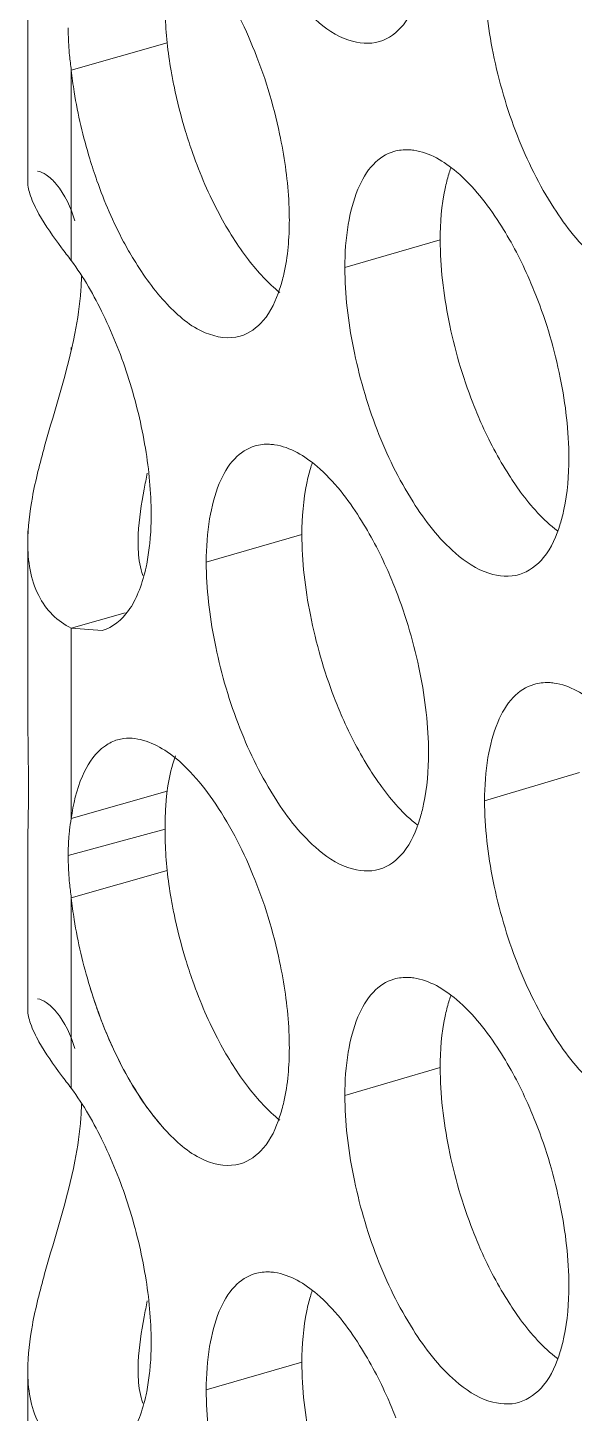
# Model space of a CAD drawing. Header units: millimetres. Extents: x 1177 to 4147, y 93 to 2194.
# Drawn here: x 2491.77 to 2496.97, y 772.97 to 786.15 of the extents above; entities that cross this region are included whole.
import ezdxf

# ---------------------------------------------------------------- set-up
doc = ezdxf.new("R2010")
doc.units = ezdxf.units.MM
doc.header["$LTSCALE"] = 0.1
doc.layers.get('0').update_dxf_attribs({"lineweight": 13})
doc.layers.add('标注', color=251, linetype='Continuous', lineweight=9)

# ---------------------------------------------------------------- blocks, each defined once
blk = doc.blocks.new('02')
for p, q in [((4328.801, 712.25), (4328.801, 718.592)), ((4329.392, 711.182), (4329.392, 713.769)), ((4328.801, 705.187), (4328.801, 707.506)), ((4329.392, 703.595), (4329.392, 706.182)), ((4328.801, 701), (4328.801, 703.158)), ((4329.392, 699.932), (4329.392, 702.519)), ((4328.801, 693.937), (4328.801, 696.095))]:
    blk.add_line(p, q)
for points, knots in [([(4328.811, 704.018), (4328.811, 704.109), (4328.808, 704.499), (4328.801, 704.888), (4328.801, 705.187)], [0, 0, 0, 0, 0.234141, 1, 1, 1, 1]), ([(4328.801, 703.158), (4328.801, 703.215), (4328.805, 703.502), (4328.811, 703.789), (4328.811, 704.018)], [0, 0, 0, 0, 0.201606, 1, 1, 1, 1])]:
    blk.add_open_spline(points, degree=3, knots=knots)
at = {"layer": '标注'}
for p, q in [((4330.695, 714.141), (4329.392, 713.769)), ((4334.408, 711.46), (4333.112, 711.083)), ((4329.392, 709.96), (4329.392, 709.998)), ((4332.528, 707.457), (4331.228, 707.082)), ((4330.127, 706.391), (4329.392, 706.182)), ((4329.392, 706.182), (4329.813, 706.152)), ((4336.303, 704.219), (4335.011, 703.838)), ((4330.695, 703.967), (4329.392, 703.595)), ((4330.695, 703.967), (4329.392, 703.595)), ((4330.668, 703.453), (4329.351, 703.094)), ((4330.668, 703.453), (4329.351, 703.094)), ((4330.695, 702.891), (4329.392, 702.519)), ((4330.695, 702.891), (4329.392, 702.519)), ((4334.408, 700.21), (4333.112, 699.833)), ((4334.408, 700.21), (4333.112, 699.833)), ((4332.528, 696.207), (4331.228, 695.832))]:
    blk.add_line(p, q, dxfattribs=at)
for centre, radius, start, end in [((4336.687, 714.716), 6.02, 181.871, 185.483), ((4333.9, 714.391), 4.55, 185.3339, 187.8588), ((4336.712, 714.804), 6.053, 186.2893, 189.956), ((4336.39, 711.789), 1.95, 160.5892, 163.1153), ((4334.526, 707.783), 1.966, 160.9402, 163.2288), ((4332.677, 707.348), 2.377, 177.2621, 180.0726), ((4330.173, 704.136), 0.55, 97.1735, 105.9366), ((4330.173, 704.136), 0.55, 97.1735, 105.9366), ((4335.848, 703.455), 5.18, 178.0496, 180.0207), ((4335.848, 703.455), 5.18, 178.0496, 180.0207), ((4331.697, 703.179), 2.342, 169.768, 173.6853), ((4331.697, 703.179), 2.342, 169.768, 173.6853), ((4336.345, 703.454), 5.677, 180.0086, 181.863), ((4336.345, 703.454), 5.677, 180.0086, 181.863), ((4336.687, 703.466), 6.02, 181.871, 185.483), ((4336.687, 703.466), 6.02, 181.871, 185.483), ((4336.712, 703.554), 6.053, 186.2893, 189.956), ((4336.712, 703.554), 6.053, 186.2893, 189.956), ((4333.9, 703.141), 4.55, 185.3339, 187.8588), ((4333.9, 703.141), 4.55, 185.3339, 187.8588), ((4336.39, 700.539), 1.95, 160.5892, 163.1153), ((4336.39, 700.539), 1.95, 160.5892, 163.1153), ((4334.526, 696.533), 1.966, 160.9402, 163.2288), ((4332.677, 696.098), 2.377, 177.2621, 180.0726)]:
    blk.add_arc(centre, radius, start, end, dxfattribs=at)
for points, knots in [([(4332.225, 712.9), (4332.14, 713.307), (4331.905, 714.073), (4331.535, 714.787), (4331.316, 715.1)], [0, 0, 0, 0, 0.521078, 1, 1, 1, 1]), ([(4335.011, 715.088), (4335.011, 714.722), (4335.103, 713.967), (4335.417, 712.885), (4335.888, 711.934), (4336.305, 711.397), (4336.536, 711.201)], [0, 0, 0, 0, 0.257025, 0.530351, 0.787311, 1, 1, 1, 1]), ([(4333.581, 714.155), (4333.709, 714.192), (4333.965, 714.393), (4334.083, 714.679), (4334.132, 714.842)], [0, 0, 0, 0, 0.438663, 1, 1, 1, 1]), ([(4329.351, 714.344), (4329.351, 714.313), (4329.353, 714.188), (4329.36, 714.063), (4329.369, 713.968)], [0, 0, 0, 0, 0.242279, 1, 1, 1, 1]), ([(4332.711, 714.455), (4332.843, 714.337), (4333.109, 714.149), (4333.448, 714.116), (4333.581, 714.155)], [0, 0, 0, 0, 0.561342, 1, 1, 1, 1]), ([(4329.392, 713.769), (4329.403, 713.67), (4329.459, 713.262), (4329.554, 712.86), (4329.644, 712.562)], [0, 0, 0, 0, 0.243528, 1, 1, 1, 1]), ([(4330.75, 713.757), (4330.762, 713.689), (4330.815, 713.411), (4330.885, 713.137), (4330.947, 712.934)], [0, 0, 0, 0, 0.247361, 1, 1, 1, 1]), ([(4330.947, 712.934), (4330.977, 712.834), (4331.104, 712.449), (4331.264, 712.074), (4331.406, 711.808)], [0, 0, 0, 0, 0.257432, 1, 1, 1, 1]), ([(4332.357, 711.732), (4332.357, 711.825), (4332.344, 712.217), (4332.287, 712.607), (4332.225, 712.9)], [0, 0, 0, 0, 0.236743, 1, 1, 1, 1]), ([(4333.779, 712.663), (4333.673, 712.632), (4333.461, 712.488), (4333.26, 712.124), (4333.136, 711.642), (4333.112, 711.279), (4333.112, 711.083)], [0, 0, 0, 0, 0.181499, 0.401469, 0.674683, 1, 1, 1, 1]), ([(4334.048, 712.679), (4334.025, 712.683), (4333.935, 712.691), (4333.843, 712.681), (4333.779, 712.663)], [0, 0, 0, 0, 0.259359, 1, 1, 1, 1]), ([(4335.213, 711.689), (4335.049, 711.944), (4334.734, 712.36), (4334.263, 712.648), (4334.048, 712.679)], [0, 0, 0, 0, 0.582011, 1, 1, 1, 1]), ([(4329.644, 712.562), (4329.675, 712.462), (4329.801, 712.077), (4329.962, 711.702), (4330.104, 711.436)], [0, 0, 0, 0, 0.257377, 1, 1, 1, 1]), ([(4328.932, 712.395), (4328.974, 712.39), (4329.073, 712.34), (4329.281, 712.135), (4329.389, 711.899), (4329.441, 711.721)], [0, 0, 0, 0, 0.148198, 0.361925, 1, 1, 1, 1]), ([(4334.524, 712.355), (4334.505, 712.29), (4334.431, 711.997), (4334.408, 711.694), (4334.408, 711.46)], [0, 0, 0, 0, 0.225092, 1, 1, 1, 1]), ([(4328.954, 711.811), (4328.91, 711.891), (4328.841, 712.031), (4328.801, 712.186), (4328.801, 712.25)], [0, 0, 0, 0, 0.58968, 1, 1, 1, 1]), ([(4329.392, 711.182), (4329.347, 711.239), (4329.191, 711.441), (4329.044, 711.651), (4328.954, 711.811)], [0, 0, 0, 0, 0.283462, 1, 1, 1, 1]), ([(4331.406, 711.808), (4331.522, 711.592), (4331.761, 711.209), (4332.068, 710.873), (4332.228, 710.746)], [0, 0, 0, 0, 0.545672, 1, 1, 1, 1]), ([(4332.225, 710.789), (4332.248, 710.857), (4332.331, 711.164), (4332.357, 711.485), (4332.357, 711.732)], [0, 0, 0, 0, 0.223003, 1, 1, 1, 1]), ([(4335.709, 710.708), (4335.674, 710.797), (4335.532, 711.135), (4335.36, 711.461), (4335.213, 711.689)], [0, 0, 0, 0, 0.260737, 1, 1, 1, 1]), ([(4330.104, 711.436), (4330.148, 711.354), (4330.32, 711.053), (4330.523, 710.77), (4330.696, 710.586)], [0, 0, 0, 0, 0.271397, 1, 1, 1, 1]), ([(4334.408, 711.46), (4334.408, 711.094), (4334.499, 710.337), (4334.709, 709.607), (4334.851, 709.244)], [0, 0, 0, 0, 0.484802, 1, 1, 1, 1]), ([(4330.479, 707.733), (4330.479, 708.032), (4330.418, 708.653), (4330.199, 709.566), (4329.861, 710.427), (4329.56, 710.952), (4329.392, 711.182)], [0, 0, 0, 0, 0.24518, 0.507954, 0.766556, 1, 1, 1, 1]), ([(4329.532, 710.962), (4329.531, 710.9), (4329.518, 710.64), (4329.479, 710.382), (4329.441, 710.188)], [0, 0, 0, 0, 0.238404, 1, 1, 1, 1]), ([(4333.112, 711.083), (4333.112, 710.718), (4333.203, 709.966), (4333.511, 708.888), (4333.976, 707.937), (4334.388, 707.399), (4334.616, 707.201)], [0, 0, 0, 0, 0.25688, 0.530083, 0.787064, 1, 1, 1, 1]), ([(4331.69, 710.152), (4331.811, 710.187), (4332.057, 710.369), (4332.175, 710.638), (4332.225, 710.789)], [0, 0, 0, 0, 0.441393, 1, 1, 1, 1]), ([(4330.696, 710.586), (4330.844, 710.43), (4331.132, 710.174), (4331.537, 710.108), (4331.69, 710.152)], [0, 0, 0, 0, 0.574979, 1, 1, 1, 1]), ([(4336.157, 708.493), (4336.157, 708.86), (4336.065, 709.616), (4335.852, 710.345), (4335.709, 710.708)], [0, 0, 0, 0, 0.484632, 1, 1, 1, 1]), ([(4329.441, 710.188), (4329.339, 709.669), (4329.098, 708.938), (4328.856, 707.996), (4328.801, 707.551), (4328.801, 707.345)], [0, 0, 0, 0, 0.543055, 0.787808, 1, 1, 1, 1]), ([(4334.851, 709.244), (4334.885, 709.155), (4335.026, 708.817), (4335.197, 708.491), (4335.343, 708.263)], [0, 0, 0, 0, 0.260845, 1, 1, 1, 1]), ([(4332.157, 708.676), (4332.134, 708.679), (4332.046, 708.688), (4331.955, 708.679), (4331.891, 708.66)], [0, 0, 0, 0, 0.259416, 1, 1, 1, 1]), ([(4331.891, 708.66), (4331.787, 708.63), (4331.575, 708.487), (4331.375, 708.124), (4331.252, 707.642), (4331.228, 707.279), (4331.228, 707.082)], [0, 0, 0, 0, 0.180661, 0.40035, 0.673891, 1, 1, 1, 1]), ([(4333.312, 707.683), (4333.15, 707.938), (4332.839, 708.354), (4332.371, 708.644), (4332.157, 708.676)], [0, 0, 0, 0, 0.582814, 1, 1, 1, 1]), ([(4336.039, 707.6), (4336.059, 707.664), (4336.133, 707.957), (4336.157, 708.26), (4336.157, 708.493)], [0, 0, 0, 0, 0.225294, 1, 1, 1, 1]), ([(4332.643, 708.351), (4332.624, 708.286), (4332.551, 707.993), (4332.528, 707.69), (4332.528, 707.457)], [0, 0, 0, 0, 0.22496, 1, 1, 1, 1]), ([(4330.426, 708.289), (4330.411, 708.217), (4330.357, 707.943), (4330.313, 707.666), (4330.304, 707.461)], [0, 0, 0, 0, 0.264477, 1, 1, 1, 1]), ([(4335.343, 708.263), (4335.393, 708.184), (4335.582, 707.909), (4335.807, 707.653), (4336, 707.507)], [0, 0, 0, 0, 0.27889, 1, 1, 1, 1]), ([(4330.457, 707.307), (4330.46, 707.341), (4330.474, 707.483), (4330.479, 707.625), (4330.479, 707.733)], [0, 0, 0, 0, 0.240443, 1, 1, 1, 1]), ([(4333.805, 706.701), (4333.77, 706.79), (4333.629, 707.129), (4333.458, 707.455), (4333.312, 707.683)], [0, 0, 0, 0, 0.260824, 1, 1, 1, 1]), ([(4335.486, 706.912), (4335.613, 706.95), (4335.87, 707.15), (4335.989, 707.437), (4336.039, 707.6)], [0, 0, 0, 0, 0.439697, 1, 1, 1, 1]), ([(4332.528, 707.457), (4332.528, 707.09), (4332.618, 706.333), (4332.827, 705.602), (4332.967, 705.239)], [0, 0, 0, 0, 0.484841, 1, 1, 1, 1]), ([(4328.801, 707.345), (4328.8, 707.1), (4328.855, 706.733), (4329.123, 706.354), (4329.299, 706.228), (4329.392, 706.182)], [0, 0, 0, 0, 0.536627, 0.771347, 1, 1, 1, 1]), ([(4330.301, 707.345), (4330.301, 707.304), (4330.306, 707.154), (4330.329, 707.002), (4330.365, 706.9)], [0, 0, 0, 0, 0.274396, 1, 1, 1, 1]), ([(4330.401, 706.975), (4330.407, 707.001), (4330.43, 707.111), (4330.447, 707.222), (4330.457, 707.307)], [0, 0, 0, 0, 0.239722, 1, 1, 1, 1]), ([(4334.616, 707.201), (4334.749, 707.085), (4335.016, 706.902), (4335.353, 706.873), (4335.486, 706.912)], [0, 0, 0, 0, 0.55978, 1, 1, 1, 1]), ([(4331.228, 707.082), (4331.228, 706.719), (4331.318, 705.97), (4331.622, 704.895), (4332.079, 703.945), (4332.485, 703.405), (4332.711, 703.205)], [0, 0, 0, 0, 0.256731, 0.529807, 0.786809, 1, 1, 1, 1]), ([(4329.813, 706.152), (4329.956, 706.193), (4330.159, 706.364), (4330.317, 706.676), (4330.376, 706.87), (4330.401, 706.975)], [0, 0, 0, 0, 0.426718, 0.691609, 1, 1, 1, 1]), ([(4334.249, 704.485), (4334.249, 704.852), (4334.157, 705.608), (4333.946, 706.338), (4333.805, 706.701)], [0, 0, 0, 0, 0.48467, 1, 1, 1, 1]), ([(4335.681, 705.419), (4335.576, 705.388), (4335.362, 705.244), (4335.16, 704.879), (4335.035, 704.397), (4335.011, 704.035), (4335.011, 703.838)], [0, 0, 0, 0, 0.18233, 0.402579, 0.67547, 1, 1, 1, 1]), ([(4335.955, 705.437), (4335.931, 705.44), (4335.84, 705.449), (4335.747, 705.438), (4335.681, 705.419)], [0, 0, 0, 0, 0.259303, 1, 1, 1, 1]), ([(4337.128, 704.45), (4336.963, 704.704), (4336.645, 705.12), (4336.171, 705.406), (4335.955, 705.437)], [0, 0, 0, 0, 0.581214, 1, 1, 1, 1]), ([(4332.967, 705.239), (4333.001, 705.15), (4333.141, 704.811), (4333.311, 704.485), (4333.455, 704.257)], [0, 0, 0, 0, 0.260931, 1, 1, 1, 1]), ([(4329.805, 704.547), (4329.689, 704.448), (4329.497, 704.136), (4329.419, 703.792), (4329.392, 703.595)], [0, 0, 0, 0, 0.434523, 1, 1, 1, 1]), ([(4329.805, 704.547), (4329.689, 704.448), (4329.497, 704.136), (4329.419, 703.792), (4329.392, 703.595)], [0, 0, 0, 0, 0.434523, 1, 1, 1, 1]), ([(4330.022, 704.666), (4329.963, 704.649), (4329.887, 704.611), (4329.821, 704.56), (4329.805, 704.547)], [0, 0, 0, 0, 0.740858, 1, 1, 1, 1]), ([(4330.022, 704.666), (4329.963, 704.649), (4329.887, 704.611), (4329.821, 704.56), (4329.805, 704.547)], [0, 0, 0, 0, 0.740858, 1, 1, 1, 1]), ([(4331.316, 703.85), (4331.223, 703.984), (4331.035, 704.222), (4330.662, 704.559), (4330.309, 704.708), (4330.104, 704.683)], [0, 0, 0, 0, 0.320968, 0.5929, 1, 1, 1, 1]), ([(4331.316, 703.85), (4331.223, 703.984), (4331.035, 704.222), (4330.662, 704.559), (4330.309, 704.708), (4330.104, 704.683)], [0, 0, 0, 0, 0.320968, 0.5929, 1, 1, 1, 1]), ([(4330.808, 704.446), (4330.795, 704.41), (4330.744, 704.253), (4330.712, 704.092), (4330.695, 703.967)], [0, 0, 0, 0, 0.232223, 1, 1, 1, 1]), ([(4330.808, 704.446), (4330.795, 704.41), (4330.744, 704.253), (4330.712, 704.092), (4330.695, 703.967)], [0, 0, 0, 0, 0.232223, 1, 1, 1, 1]), ([(4334.132, 703.592), (4334.152, 703.657), (4334.226, 703.949), (4334.249, 704.252), (4334.249, 704.485)], [0, 0, 0, 0, 0.225161, 1, 1, 1, 1]), ([(4333.455, 704.257), (4333.505, 704.179), (4333.689, 703.907), (4333.909, 703.654), (4334.096, 703.508)], [0, 0, 0, 0, 0.278486, 1, 1, 1, 1]), ([(4330.695, 703.967), (4330.692, 703.94), (4330.68, 703.828), (4330.674, 703.716), (4330.671, 703.631)], [0, 0, 0, 0, 0.242582, 1, 1, 1, 1]), ([(4330.695, 703.967), (4330.692, 703.94), (4330.68, 703.828), (4330.674, 703.716), (4330.671, 703.631)], [0, 0, 0, 0, 0.242582, 1, 1, 1, 1]), ([(4332.225, 701.65), (4332.14, 702.057), (4331.905, 702.823), (4331.535, 703.537), (4331.316, 703.85)], [0, 0, 0, 0, 0.521078, 1, 1, 1, 1]), ([(4332.225, 701.65), (4332.14, 702.057), (4331.905, 702.823), (4331.535, 703.537), (4331.316, 703.85)], [0, 0, 0, 0, 0.521078, 1, 1, 1, 1]), ([(4335.011, 703.838), (4335.011, 703.472), (4335.103, 702.717), (4335.417, 701.635), (4335.888, 700.684), (4336.305, 700.147), (4336.536, 699.951)], [0, 0, 0, 0, 0.257025, 0.530351, 0.787311, 1, 1, 1, 1]), ([(4329.369, 703.436), (4329.366, 703.409), (4329.355, 703.295), (4329.351, 703.181), (4329.351, 703.094)], [0, 0, 0, 0, 0.240746, 1, 1, 1, 1]), ([(4329.369, 703.436), (4329.366, 703.409), (4329.355, 703.295), (4329.351, 703.181), (4329.351, 703.094)], [0, 0, 0, 0, 0.240746, 1, 1, 1, 1]), ([(4333.581, 702.905), (4333.709, 702.942), (4333.965, 703.143), (4334.083, 703.429), (4334.132, 703.592)], [0, 0, 0, 0, 0.438663, 1, 1, 1, 1]), ([(4329.351, 703.094), (4329.351, 703.063), (4329.353, 702.938), (4329.36, 702.813), (4329.369, 702.718)], [0, 0, 0, 0, 0.242279, 1, 1, 1, 1]), ([(4329.351, 703.094), (4329.351, 703.063), (4329.353, 702.938), (4329.36, 702.813), (4329.369, 702.718)], [0, 0, 0, 0, 0.242279, 1, 1, 1, 1]), ([(4332.711, 703.205), (4332.843, 703.087), (4333.109, 702.899), (4333.448, 702.866), (4333.581, 702.905)], [0, 0, 0, 0, 0.561342, 1, 1, 1, 1]), ([(4329.392, 702.519), (4329.403, 702.42), (4329.459, 702.012), (4329.554, 701.61), (4329.644, 701.312)], [0, 0, 0, 0, 0.243528, 1, 1, 1, 1]), ([(4329.392, 702.519), (4329.403, 702.42), (4329.459, 702.012), (4329.554, 701.61), (4329.644, 701.312)], [0, 0, 0, 0, 0.243528, 1, 1, 1, 1]), ([(4330.75, 702.507), (4330.762, 702.439), (4330.815, 702.161), (4330.885, 701.887), (4330.947, 701.684)], [0, 0, 0, 0, 0.247361, 1, 1, 1, 1]), ([(4330.75, 702.507), (4330.762, 702.439), (4330.815, 702.161), (4330.885, 701.887), (4330.947, 701.684)], [0, 0, 0, 0, 0.247361, 1, 1, 1, 1]), ([(4330.947, 701.684), (4330.977, 701.584), (4331.104, 701.199), (4331.264, 700.824), (4331.406, 700.558)], [0, 0, 0, 0, 0.257432, 1, 1, 1, 1]), ([(4330.947, 701.684), (4330.977, 701.584), (4331.104, 701.199), (4331.264, 700.824), (4331.406, 700.558)], [0, 0, 0, 0, 0.257432, 1, 1, 1, 1]), ([(4332.357, 700.482), (4332.357, 700.575), (4332.344, 700.967), (4332.287, 701.357), (4332.225, 701.65)], [0, 0, 0, 0, 0.236743, 1, 1, 1, 1]), ([(4332.357, 700.482), (4332.357, 700.575), (4332.344, 700.967), (4332.287, 701.357), (4332.225, 701.65)], [0, 0, 0, 0, 0.236743, 1, 1, 1, 1]), ([(4333.779, 701.413), (4333.673, 701.382), (4333.461, 701.238), (4333.26, 700.874), (4333.136, 700.392), (4333.112, 700.029), (4333.112, 699.833)], [0, 0, 0, 0, 0.181499, 0.401469, 0.674683, 1, 1, 1, 1]), ([(4333.779, 701.413), (4333.673, 701.382), (4333.461, 701.238), (4333.26, 700.874), (4333.136, 700.392), (4333.112, 700.029), (4333.112, 699.833)], [0, 0, 0, 0, 0.181499, 0.401469, 0.674683, 1, 1, 1, 1]), ([(4334.048, 701.429), (4334.025, 701.433), (4333.935, 701.441), (4333.843, 701.431), (4333.779, 701.413)], [0, 0, 0, 0, 0.259359, 1, 1, 1, 1]), ([(4334.048, 701.429), (4334.025, 701.433), (4333.935, 701.441), (4333.843, 701.431), (4333.779, 701.413)], [0, 0, 0, 0, 0.259359, 1, 1, 1, 1]), ([(4335.213, 700.439), (4335.049, 700.694), (4334.734, 701.11), (4334.263, 701.398), (4334.048, 701.429)], [0, 0, 0, 0, 0.582011, 1, 1, 1, 1]), ([(4335.213, 700.439), (4335.049, 700.694), (4334.734, 701.11), (4334.263, 701.398), (4334.048, 701.429)], [0, 0, 0, 0, 0.582011, 1, 1, 1, 1]), ([(4329.644, 701.312), (4329.675, 701.212), (4329.801, 700.827), (4329.962, 700.452), (4330.104, 700.186)], [0, 0, 0, 0, 0.257377, 1, 1, 1, 1]), ([(4329.644, 701.312), (4329.762, 700.925), (4330.041, 700.224), (4330.459, 699.587), (4330.696, 699.336)], [0, 0, 0, 0, 0.540054, 1, 1, 1, 1]), ([(4328.954, 700.561), (4328.91, 700.641), (4328.841, 700.781), (4328.801, 700.936), (4328.801, 701)], [0, 0, 0, 0, 0.58968, 1, 1, 1, 1]), ([(4328.932, 701.145), (4328.974, 701.14), (4329.073, 701.09), (4329.281, 700.885), (4329.389, 700.649), (4329.441, 700.471)], [0, 0, 0, 0, 0.148198, 0.361925, 1, 1, 1, 1]), ([(4334.524, 701.105), (4334.505, 701.04), (4334.431, 700.747), (4334.408, 700.444), (4334.408, 700.21)], [0, 0, 0, 0, 0.225092, 1, 1, 1, 1]), ([(4334.524, 701.105), (4334.505, 701.04), (4334.431, 700.747), (4334.408, 700.444), (4334.408, 700.21)], [0, 0, 0, 0, 0.225092, 1, 1, 1, 1]), ([(4329.392, 699.932), (4329.347, 699.989), (4329.191, 700.191), (4329.044, 700.401), (4328.954, 700.561)], [0, 0, 0, 0, 0.283462, 1, 1, 1, 1]), ([(4331.406, 700.558), (4331.522, 700.342), (4331.761, 699.959), (4332.068, 699.623), (4332.228, 699.496)], [0, 0, 0, 0, 0.545672, 1, 1, 1, 1]), ([(4331.406, 700.558), (4331.522, 700.342), (4331.761, 699.959), (4332.068, 699.623), (4332.228, 699.496)], [0, 0, 0, 0, 0.545672, 1, 1, 1, 1]), ([(4332.225, 699.539), (4332.248, 699.607), (4332.331, 699.914), (4332.357, 700.235), (4332.357, 700.482)], [0, 0, 0, 0, 0.223003, 1, 1, 1, 1]), ([(4332.225, 699.539), (4332.248, 699.607), (4332.331, 699.914), (4332.357, 700.235), (4332.357, 700.482)], [0, 0, 0, 0, 0.223003, 1, 1, 1, 1]), ([(4335.709, 699.458), (4335.674, 699.547), (4335.532, 699.885), (4335.36, 700.211), (4335.213, 700.439)], [0, 0, 0, 0, 0.260737, 1, 1, 1, 1]), ([(4335.709, 699.458), (4335.674, 699.547), (4335.532, 699.885), (4335.36, 700.211), (4335.213, 700.439)], [0, 0, 0, 0, 0.260737, 1, 1, 1, 1]), ([(4334.408, 700.21), (4334.408, 699.844), (4334.499, 699.087), (4334.709, 698.357), (4334.851, 697.994)], [0, 0, 0, 0, 0.484802, 1, 1, 1, 1]), ([(4334.408, 700.21), (4334.408, 699.844), (4334.499, 699.087), (4334.709, 698.357), (4334.851, 697.994)], [0, 0, 0, 0, 0.484802, 1, 1, 1, 1]), ([(4330.104, 700.186), (4330.148, 700.104), (4330.32, 699.803), (4330.523, 699.52), (4330.696, 699.336)], [0, 0, 0, 0, 0.271397, 1, 1, 1, 1]), ([(4330.479, 696.483), (4330.479, 696.782), (4330.418, 697.403), (4330.199, 698.316), (4329.861, 699.177), (4329.56, 699.702), (4329.392, 699.932)], [0, 0, 0, 0, 0.24518, 0.507954, 0.766556, 1, 1, 1, 1]), ([(4333.112, 699.833), (4333.112, 699.468), (4333.203, 698.716), (4333.511, 697.638), (4333.976, 696.687), (4334.388, 696.149), (4334.616, 695.951)], [0, 0, 0, 0, 0.25688, 0.530083, 0.787064, 1, 1, 1, 1]), ([(4333.112, 699.833), (4333.112, 699.468), (4333.203, 698.716), (4333.511, 697.638), (4333.976, 696.687), (4334.388, 696.149), (4334.616, 695.951)], [0, 0, 0, 0, 0.25688, 0.530083, 0.787064, 1, 1, 1, 1]), ([(4329.532, 699.712), (4329.531, 699.65), (4329.518, 699.39), (4329.479, 699.132), (4329.441, 698.938)], [0, 0, 0, 0, 0.238404, 1, 1, 1, 1]), ([(4331.69, 698.902), (4331.811, 698.937), (4332.057, 699.119), (4332.175, 699.388), (4332.225, 699.539)], [0, 0, 0, 0, 0.441393, 1, 1, 1, 1]), ([(4331.69, 698.902), (4331.811, 698.937), (4332.057, 699.119), (4332.175, 699.388), (4332.225, 699.539)], [0, 0, 0, 0, 0.441393, 1, 1, 1, 1]), ([(4336.157, 697.243), (4336.157, 697.61), (4336.065, 698.366), (4335.852, 699.095), (4335.709, 699.458)], [0, 0, 0, 0, 0.484632, 1, 1, 1, 1]), ([(4336.157, 697.243), (4336.157, 697.61), (4336.065, 698.366), (4335.852, 699.095), (4335.709, 699.458)], [0, 0, 0, 0, 0.484632, 1, 1, 1, 1]), ([(4330.696, 699.336), (4330.844, 699.18), (4331.132, 698.924), (4331.537, 698.858), (4331.69, 698.902)], [0, 0, 0, 0, 0.574979, 1, 1, 1, 1]), ([(4330.696, 699.336), (4330.844, 699.18), (4331.132, 698.924), (4331.537, 698.858), (4331.69, 698.902)], [0, 0, 0, 0, 0.574979, 1, 1, 1, 1]), ([(4329.441, 698.938), (4329.339, 698.419), (4329.098, 697.688), (4328.856, 696.746), (4328.801, 696.301), (4328.801, 696.095)], [0, 0, 0, 0, 0.543055, 0.787808, 1, 1, 1, 1]), ([(4334.851, 697.994), (4334.885, 697.905), (4335.026, 697.567), (4335.197, 697.241), (4335.343, 697.013)], [0, 0, 0, 0, 0.260845, 1, 1, 1, 1]), ([(4334.851, 697.994), (4334.885, 697.905), (4335.026, 697.567), (4335.197, 697.241), (4335.343, 697.013)], [0, 0, 0, 0, 0.260845, 1, 1, 1, 1]), ([(4331.891, 697.41), (4331.787, 697.38), (4331.575, 697.237), (4331.375, 696.874), (4331.252, 696.392), (4331.228, 696.029), (4331.228, 695.832)], [0, 0, 0, 0, 0.180661, 0.40035, 0.673891, 1, 1, 1, 1]), ([(4332.157, 697.426), (4332.134, 697.429), (4332.046, 697.438), (4331.955, 697.429), (4331.891, 697.41)], [0, 0, 0, 0, 0.259416, 1, 1, 1, 1]), ([(4333.312, 696.433), (4333.15, 696.688), (4332.839, 697.104), (4332.371, 697.394), (4332.157, 697.426)], [0, 0, 0, 0, 0.582814, 1, 1, 1, 1]), ([(4336.039, 696.35), (4336.059, 696.414), (4336.133, 696.707), (4336.157, 697.01), (4336.157, 697.243)], [0, 0, 0, 0, 0.225294, 1, 1, 1, 1]), ([(4336.039, 696.35), (4336.059, 696.414), (4336.133, 696.707), (4336.157, 697.01), (4336.157, 697.243)], [0, 0, 0, 0, 0.225294, 1, 1, 1, 1]), ([(4330.426, 697.039), (4330.411, 696.967), (4330.357, 696.693), (4330.313, 696.416), (4330.304, 696.211)], [0, 0, 0, 0, 0.264477, 1, 1, 1, 1]), ([(4332.643, 697.101), (4332.624, 697.036), (4332.551, 696.743), (4332.528, 696.44), (4332.528, 696.207)], [0, 0, 0, 0, 0.22496, 1, 1, 1, 1]), ([(4335.343, 697.013), (4335.393, 696.934), (4335.582, 696.659), (4335.807, 696.403), (4336, 696.257)], [0, 0, 0, 0, 0.27889, 1, 1, 1, 1]), ([(4335.343, 697.013), (4335.393, 696.934), (4335.582, 696.659), (4335.807, 696.403), (4336, 696.257)], [0, 0, 0, 0, 0.27889, 1, 1, 1, 1]), ([(4330.457, 696.057), (4330.46, 696.091), (4330.474, 696.233), (4330.479, 696.375), (4330.479, 696.483)], [0, 0, 0, 0, 0.240443, 1, 1, 1, 1]), ([(4333.805, 695.451), (4333.77, 695.54), (4333.629, 695.879), (4333.458, 696.205), (4333.312, 696.433)], [0, 0, 0, 0, 0.260824, 1, 1, 1, 1]), ([(4335.486, 695.662), (4335.613, 695.7), (4335.87, 695.9), (4335.989, 696.187), (4336.039, 696.35)], [0, 0, 0, 0, 0.439697, 1, 1, 1, 1]), ([(4335.486, 695.662), (4335.613, 695.7), (4335.87, 695.9), (4335.989, 696.187), (4336.039, 696.35)], [0, 0, 0, 0, 0.439697, 1, 1, 1, 1]), ([(4328.801, 696.095), (4328.8, 695.85), (4328.855, 695.483), (4329.123, 695.104), (4329.299, 694.978), (4329.392, 694.932)], [0, 0, 0, 0, 0.536627, 0.771347, 1, 1, 1, 1]), ([(4330.301, 696.095), (4330.301, 696.054), (4330.306, 695.904), (4330.329, 695.752), (4330.365, 695.65)], [0, 0, 0, 0, 0.274396, 1, 1, 1, 1]), ([(4332.528, 696.207), (4332.528, 695.84), (4332.618, 695.083), (4332.827, 694.352), (4332.967, 693.989)], [0, 0, 0, 0, 0.484841, 1, 1, 1, 1]), ([(4330.401, 695.725), (4330.407, 695.751), (4330.43, 695.861), (4330.447, 695.972), (4330.457, 696.057)], [0, 0, 0, 0, 0.239722, 1, 1, 1, 1]), ([(4334.616, 695.951), (4334.749, 695.835), (4335.016, 695.652), (4335.353, 695.623), (4335.486, 695.662)], [0, 0, 0, 0, 0.55978, 1, 1, 1, 1]), ([(4334.616, 695.951), (4334.749, 695.835), (4335.016, 695.652), (4335.353, 695.623), (4335.486, 695.662)], [0, 0, 0, 0, 0.55978, 1, 1, 1, 1]), ([(4329.813, 694.902), (4329.956, 694.943), (4330.159, 695.114), (4330.317, 695.426), (4330.376, 695.62), (4330.401, 695.725)], [0, 0, 0, 0, 0.426718, 0.691609, 1, 1, 1, 1]), ([(4331.228, 695.832), (4331.228, 695.469), (4331.318, 694.72), (4331.622, 693.645), (4332.079, 692.695), (4332.485, 692.155), (4332.711, 691.955)], [0, 0, 0, 0, 0.256731, 0.529807, 0.786809, 1, 1, 1, 1])]:
    blk.add_open_spline(points, degree=3, knots=knots, dxfattribs=at)

msp = doc.modelspace()

# ---------------------------------------------------------------- block references
at = {"xscale": 0.7, "yscale": 0.7, "zscale": 0.7}
msp.add_blockref('02', (-538.391, 286.112), dxfattribs=at)

doc.saveas('drawing.dxf')
